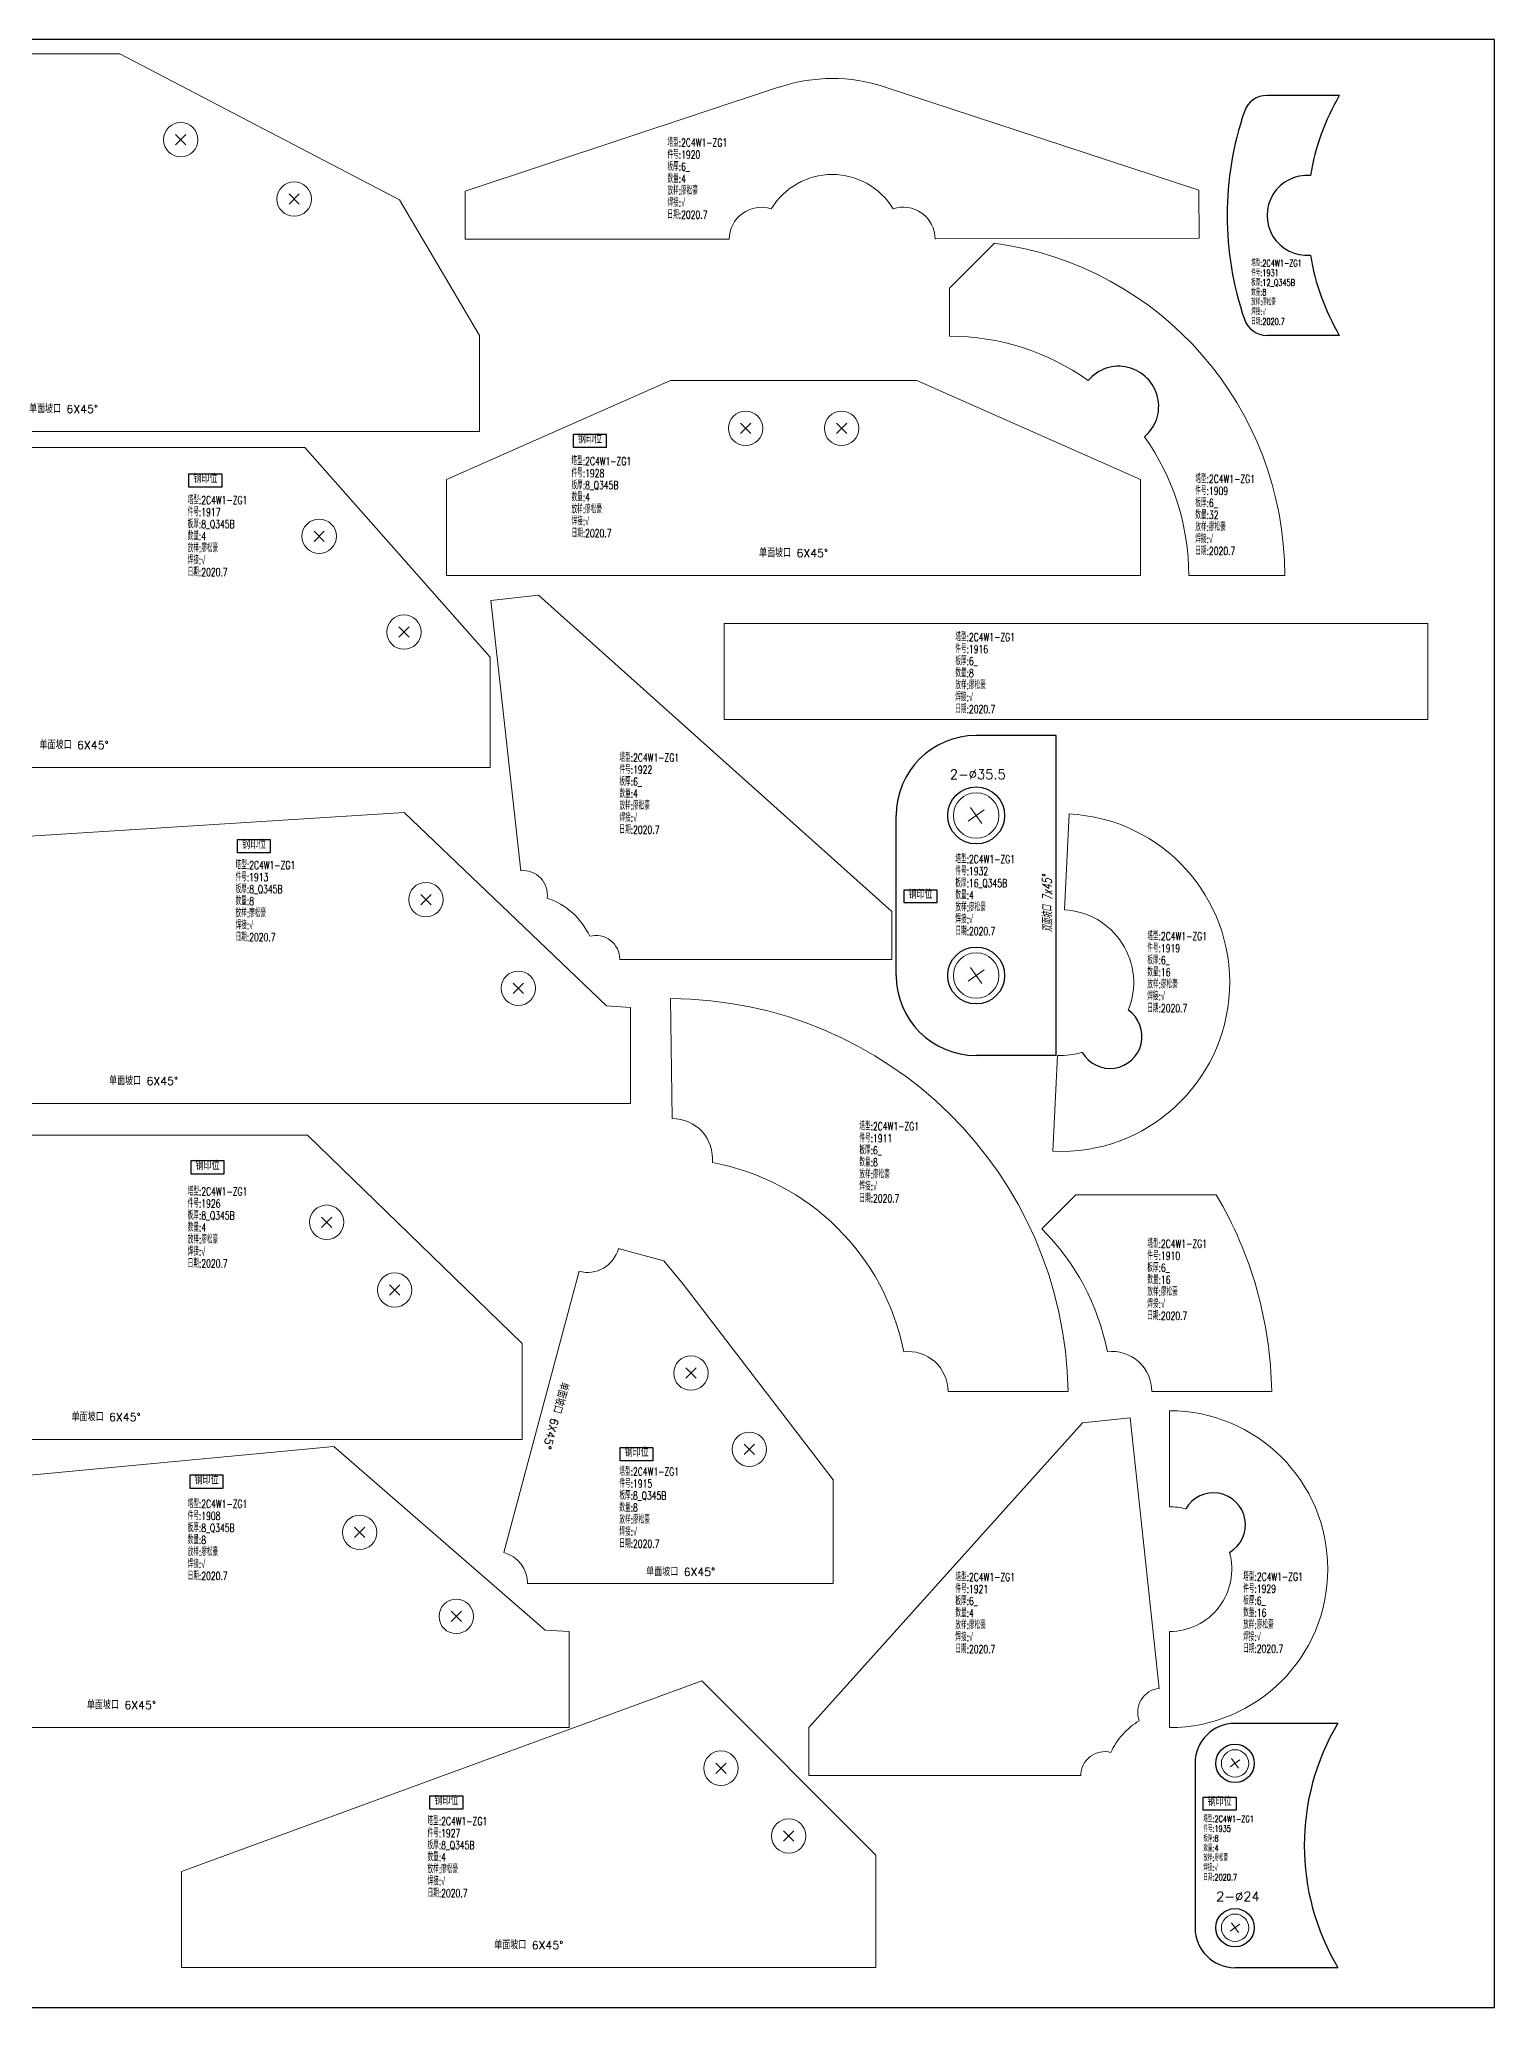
# Model space of a CAD drawing. Extents: x 154981 to 165753, y -86801 to -82885.
# Drawn here: x 160646 to 161556, y -86801 to -85571 of the extents above; entities that cross this region are included whole.
import ezdxf
from ezdxf.enums import TextEntityAlignment as Align

# ---------------------------------------------------------------- set-up
doc = ezdxf.new("R2010")
doc.units = 0
doc.header["$MEASUREMENT"] = 0
doc.linetypes.add('HIDDEN', pattern=[9.525, 6.35, -3.175])
doc.linetypes.add('长虚线', pattern=[10, 6, -4])
doc.layers.get('0').update_dxf_attribs({"linetype": 'CONTINUOUS', "lineweight": 25})
for name, color, linetype, lineweight in [('1', 7, 'CONTINUOUS', 25), ('2', 7, 'CONTINUOUS', 25), ('5', 7, 'CONTINUOUS', 25)]:
    doc.layers.add(name, color=color, linetype=linetype, lineweight=lineweight)
doc.layers.add('1254', color=7, linetype='CONTINUOUS')
doc.styles.get("Standard").update_dxf_attribs({"font": 'simplex.shx', "width": 0.7, "height": 3, "bigfont": 'gbhzfs.shx'})

# ---------------------------------------------------------------- blocks, each defined once
blk = doc.blocks.new('板孔默认')
at = {"layer": '5', "color": 7, "linetype": 'Continuous', "lineweight": 13}
for p, q in [((-0.3, -0.3), (0.3, 0.3)), ((0.3, -0.3), (-0.3, 0.3))]:
    blk.add_line(p, q, dxfattribs=at)
blk.add_circle((0, 0), 1, dxfattribs=at)
blk = doc.blocks.new('PLKM_c9475569-656a-44b0-a887-f9f464dffcfc', base_point=(166851.8, -90577.6))
at = {"color": 3, "linetype": 'Continuous'}
for p, q in [((166736, -90501.3), (166671.7, -90501.3)), ((166646.7, -90526.3), (166646.7, -90629)), ((166736, -90654), (166671.7, -90654))]:
    blk.add_line(p, q, dxfattribs=at)
blk.add_lwpolyline([(166651.8, -90547.4), (166672.4, -90547.4), (166672.4, -90555.5), (166651.8, -90555.5)], close=True, dxfattribs=at)
for centre in [(166671.7, -90526.3), (166671.7, -90629)]:
    blk.add_circle(centre, 12, dxfattribs=at)
for centre, radius, start, end in [((166671.7, -90526.3), 25, 90, 180), ((166864.5, -90577.6), 149.5, 149.287, 210.713), ((166671.7, -90629), 25, 180, 270)]:
    blk.add_arc(centre, radius, start, end, dxfattribs=at)
at = {"layer": '1', "color": 7, "linetype": 'Continuous', "lineweight": 13, "xscale": 8.549999999986651, "yscale": 8.55000000000291, "zscale": 8.549999999999999, "rotation": 350.4873646276957}
for p in [(166671.7, -90526.3), (166671.7, -90629)]:
    blk.add_blockref('板孔默认', p, dxfattribs=at)
at = {"layer": '1', "color": 6, "linetype": 'Continuous', "lineweight": 13}
blk.add_text('钢印位', height=5, dxfattribs=at).set_placement((166662.1, -90554.3), align=Align.BOTTOM_CENTER)
at = {"layer": '1', "color": 7, "linetype": 'Continuous', "lineweight": 13}
blk.add_text('2-%%c24', height=6, dxfattribs=at).set_placement((166673.5, -90614.3), align=Align.BOTTOM_CENTER)
at = {"layer": '1', "color": 7, "linetype": 'Continuous', "lineweight": 13, "insert": (166651.9, -90559), "char_height": 4.05, "width": 405, "attachment_point": 1, "line_spacing_factor": 0.9}
blk.add_mtext('塔型:2C4W1-ZG1\\P件号:1935\\P板厚:8\\P数量:4\\P放样:廖松豪\\P焊接:√\\P日期:2020.7', dxfattribs=at)
blk = doc.blocks.new('PLKM_764efae8-0652-4c65-85a8-fc6e4c9d59d8', base_point=(166649.6, -90558.3))
at = {"color": 3, "linetype": 'Continuous'}
for p, q in [((166481.2, -90458.3), (166431.1, -90458.3)), ((166481.2, -90658.3), (166481.2, -90458.3)), ((166381.1, -90608.3), (166381.1, -90508.3)), ((166481.2, -90658.3), (166431.1, -90658.3))]:
    blk.add_line(p, q, dxfattribs=at)
blk.add_lwpolyline([(166386, -90554.8), (166406.6, -90554.8), (166406.6, -90562.9), (166386, -90562.9)], close=True, dxfattribs=at)
for centre in [(166431.1, -90508.3), (166431.1, -90608.3)]:
    blk.add_circle(centre, 17.8, dxfattribs=at)
for centre, start, end in [((166431.1, -90508.3), 90, 180), ((166431.1, -90608.3), 180, 270)]:
    blk.add_arc(centre, 50, start, end, dxfattribs=at)
at = {"layer": '1254', "color": 141, "linetype": 'HIDDEN'}
blk.add_point((166431.1, -90508.3), dxfattribs=at)
at = {"layer": '1', "color": 7, "linetype": 'Continuous', "lineweight": 13, "xscale": 14.24999999999608, "yscale": 14.25, "zscale": 14.25, "rotation": 350.4873646277278}
for p in [(166431.1, -90508.3), (166431.1, -90608.3)]:
    blk.add_blockref('板孔默认', p, dxfattribs=at)
at = {"layer": '1', "color": 7, "linetype": 'Continuous', "lineweight": 13}
blk.add_text('2-%%c35.5', height=6, dxfattribs=at).set_placement((166432.1, -90487.4), align=Align.BOTTOM_CENTER)
at = {"layer": '1', "color": 6, "linetype": 'Continuous', "lineweight": 13}
blk.add_text('钢印位', height=5, dxfattribs=at).set_placement((166396.3, -90561.7), align=Align.BOTTOM_CENTER)
at = {"layer": '1', "color": 7, "linetype": 'Continuous', "lineweight": 13, "insert": (166418.1, -90533.1), "char_height": 5, "width": 500, "attachment_point": 1, "line_spacing_factor": 0.9}
blk.add_mtext('塔型:2C4W1-ZG1\\P件号:1932\\P板厚:16_Q345B\\P数量:4\\P放样:廖松豪\\P焊接:√\\P日期:2020.7', dxfattribs=at)
at = {"layer": '2', "color": 7, "linetype": 'Continuous', "lineweight": 13, "oblique": 12, "width": 0.7}
blk.add_text('双面坡口 7x45%%D', height=6, rotation=90.6264, dxfattribs=at).set_placement((166478.8, -90581.2))
blk = doc.blocks.new('PLKM_42aa7c76-f317-481c-aa7f-f92970636f36', base_point=(166375.1, -90587.6))
at = {"color": 3, "linetype": 'Continuous'}
for p, q in [((166235.2, -90512.6), (166190, -90512.6)), ((166235.2, -90662.6), (166190, -90662.6))]:
    blk.add_line(p, q, dxfattribs=at)
for centre, radius, start, end in [((166190, -90527.6), 15, 90, 161.0221), ((166364.5, -90587.6), 149.5, 149.8893, 170.4076), ((166364.5, -90587.6), 199.5, 161.0221, 198.9779), ((166215, -90587.6), 25, 85.2038, 274.7962), ((166364.5, -90587.6), 149.5, 189.5924, 210.1107), ((166190, -90647.6), 15, 198.9779, 270)]:
    blk.add_arc(centre, radius, start, end, dxfattribs=at)
at = {"layer": '1', "color": 7, "linetype": 'Continuous', "lineweight": 13, "insert": (166180.1, -90615.4), "char_height": 4.05, "width": 405, "attachment_point": 1, "line_spacing_factor": 0.9}
blk.add_mtext('塔型:2C4W1-ZG1\\P件号:1931\\P板厚:12_Q345B\\P数量:8\\P放样:廖松豪\\P焊接:√\\P日期:2020.7', dxfattribs=at)
blk = doc.blocks.new('板孔21.5')
at = {"layer": '5', "color": 7, "linetype": 'Continuous', "lineweight": 13}
for p, q in [((-0.3, -0.3), (0.3, 0.3)), ((0.3, -0.3), (-0.3, 0.3))]:
    blk.add_line(p, q, dxfattribs=at)
blk.add_circle((0, 0), 1, dxfattribs=at)
blk = doc.blocks.new('PLKM_906607f2-f2a0-4e33-9837-d21d9cf1688a', base_point=(156808.8, -90572.5))
at = {"color": 3, "linetype": 'Continuous'}
blk.add_lwpolyline([(156720.9, -90502.5), (156741.3, -90502.5), (156741.3, -90510.9), (156720.9, -90510.9)], close=True, dxfattribs=at)
at = {"layer": '1', "color": 7, "linetype": 'Continuous', "lineweight": 18}
for p, q in [((156810.8, -90484.6), (156562.9, -90508)), ((156942.8, -90599.5), (156810.8, -90484.6)), ((156562.9, -90508), (156413.3, -90598.8)), ((156413.3, -90598.8), (156398.3, -90600.3)), ((156398.3, -90600.3), (156398.3, -90660.3)), ((156957.8, -90600.3), (156942.8, -90599.5)), ((156957.8, -90660.3), (156957.8, -90600.3)), ((156398.3, -90660.3), (156957.8, -90660.3))]:
    blk.add_line(p, q, dxfattribs=at)
at = {"layer": '1', "color": 7, "linetype": 'Continuous', "lineweight": 13, "xscale": 10.75, "yscale": 10.75, "zscale": 10.75}
for p in [(156826.9, -90538.4), (156537.8, -90558.3), (156469.4, -90599.8), (156887.3, -90590.9)]:
    blk.add_blockref('板孔21.5', p, dxfattribs=at)
at = {"layer": '1', "color": 6, "linetype": 'Continuous', "lineweight": 13}
blk.add_text('钢印位', height=5, dxfattribs=at).set_placement((156731.2, -90509.8), align=Align.BOTTOM_CENTER)
at = {"layer": '1', "color": 7, "linetype": 'Continuous', "lineweight": 13}
blk.add_text('单面坡口 6X45%%D', height=5, dxfattribs=at).set_placement((156678, -90650.3), align=Align.BOTTOM_CENTER)
at = {"layer": '1', "color": 7, "linetype": 'Continuous', "lineweight": 13, "insert": (156719.4, -90518.1), "char_height": 5, "width": 500, "attachment_point": 1, "line_spacing_factor": 0.9}
blk.add_mtext('塔型:2C4W1-ZG1\\P件号:1908\\P板厚:8_Q345B\\P数量:8\\P放样:廖松豪\\P焊接:√\\P日期:2020.7', dxfattribs=at)
blk = doc.blocks.new('PLKM_ca211542-b4ba-4dc2-a2b4-95cf2a49909c', base_point=(157484.6, -90556.5))
at = {"color": 3, "linetype": 'Continuous'}
blk.add_arc((157263.5, -90554.6), 25, 310.2038, 139.7962, dxfattribs=at)
at = {"layer": '1', "color": 7, "linetype": 'Continuous', "lineweight": 18}
for p, q in [((157157.8, -90480.8), (157185.9, -90452.7)), ((157157.8, -90510.8), (157157.8, -90480.8)), ((157367.3, -90660.3), (157307.3, -90660.3))]:
    blk.add_line(p, q, dxfattribs=at)
for radius, start, end in [(209.5, 0, 82.2901), (149.5, 54.5924, 90), (149.5, 0, 35.4076)]:
    blk.add_arc((157157.8, -90660.3), radius, start, end, dxfattribs=at)
at = {"layer": '1', "color": 7, "linetype": 'Continuous', "lineweight": 13, "insert": (157311.4, -90597.5), "char_height": 5, "width": 500, "attachment_point": 1, "line_spacing_factor": 0.9}
blk.add_mtext('塔型:2C4W1-ZG1\\P件号:1909\\P板厚:6_\\P数量:32\\P放样:廖松豪\\P焊接:√\\P日期:2020.7', dxfattribs=at)
blk = doc.blocks.new('PLKM_6f4574a7-8b97-4129-a444-a60f698af9e2', base_point=(157850.3, -90598.9))
at = {"layer": '1', "color": 7, "linetype": 'Continuous', "lineweight": 18}
for p, q in [((157588.5, -90537.4), (157567.3, -90558.6)), ((157676.4, -90537.4), (157588.5, -90537.4)), ((157636.1, -90660.3), (157711.1, -90660.3))]:
    blk.add_line(p, q, dxfattribs=at)
for centre, radius, start, end in [((157461.6, -90664.3), 249.5, 0.9186, 30.5786), ((157461.6, -90664.3), 149.5, 11.1256, 45), ((157611.1, -90660.3), 25, 360, 96.3294)]:
    blk.add_arc(centre, radius, start, end, dxfattribs=at)
at = {"layer": '1', "color": 7, "linetype": 'Continuous', "lineweight": 13, "insert": (157633.3, -90565.5), "char_height": 5, "width": 500, "attachment_point": 1, "line_spacing_factor": 0.9}
blk.add_mtext('塔型:2C4W1-ZG1\\P件号:1910\\P板厚:6_\\P数量:16\\P放样:廖松豪\\P焊接:√\\P日期:2020.7', dxfattribs=at)
blk = doc.blocks.new('PLKM_9fb44fc3-c1a8-4fd8-be0a-00f85a62cb87', base_point=(158220.1, -90537.6))
at = {"layer": '1', "color": 7, "linetype": 'Continuous', "lineweight": 18}
for p, q in [((157911.1, -90414.8), (157912, -90489.8)), ((158084.5, -90660.3), (158159.5, -90660.3))]:
    blk.add_line(p, q, dxfattribs=at)
for centre, radius, start, end in [((157910.1, -90664.3), 249.5, 0.9186, 89.7664), ((157912.3, -90514.8), 25, 354.3556, 90.685), ((157910.1, -90664.3), 149.5, 11.1256, 79.5594), ((158059.5, -90660.3), 25, 360, 96.3294)]:
    blk.add_arc(centre, radius, start, end, dxfattribs=at)
at = {"layer": '1', "color": 7, "linetype": 'Continuous', "lineweight": 13, "insert": (158029.1, -90492.1), "char_height": 5, "width": 500, "attachment_point": 1, "line_spacing_factor": 0.9}
blk.add_mtext('塔型:2C4W1-ZG1\\P件号:1911\\P板厚:6_\\P数量:8\\P放样:廖松豪\\P焊接:√\\P日期:2020.7', dxfattribs=at)
blk = doc.blocks.new('PLKM_f69beb7a-a038-4e60-a580-3b8ad2e57837', base_point=(159190.1, -90569.4))
at = {"color": 3, "linetype": 'Continuous'}
blk.add_lwpolyline([(159122.3, -90495.4), (159142.7, -90495.4), (159142.7, -90503.8), (159122.3, -90503.8)], close=True, dxfattribs=at)
at = {"layer": '1', "color": 7, "linetype": 'Continuous', "lineweight": 18}
for p, q in [((159226.4, -90478.4), (158917, -90498.1)), ((159352.9, -90599.4), (159226.4, -90478.4)), ((158917, -90498.1), (158774.1, -90599.1)), ((158774.1, -90599.1), (158759.1, -90600.3)), ((158759.1, -90600.3), (158759.1, -90660.3)), ((159367.9, -90600.3), (159352.9, -90599.4)), ((159367.9, -90660.3), (159367.9, -90600.3)), ((158759.1, -90660.3), (159367.9, -90660.3))]:
    blk.add_line(p, q, dxfattribs=at)
at = {"layer": '1', "color": 7, "linetype": 'Continuous', "lineweight": 13, "xscale": 10.75, "yscale": 10.75, "zscale": 10.75}
for p in [(159240, -90532.9), (158895.6, -90550), (158830.2, -90596.2), (159297.8, -90588.3)]:
    blk.add_blockref('板孔21.5', p, dxfattribs=at)
at = {"layer": '1', "color": 6, "linetype": 'Continuous', "lineweight": 13}
blk.add_text('钢印位', height=5, dxfattribs=at).set_placement((159132.6, -90502.7), align=Align.BOTTOM_CENTER)
at = {"layer": '1', "color": 7, "linetype": 'Continuous', "lineweight": 13}
blk.add_text('单面坡口 6X45%%D', height=5, dxfattribs=at).set_placement((159063.5, -90650.3), align=Align.BOTTOM_CENTER)
at = {"layer": '1', "color": 7, "linetype": 'Continuous', "lineweight": 13, "insert": (159121, -90508.9), "char_height": 5, "width": 500, "attachment_point": 1, "line_spacing_factor": 0.9}
blk.add_mtext('塔型:2C4W1-ZG1\\P件号:1913\\P板厚:8_Q345B\\P数量:8\\P放样:廖松豪\\P焊接:√\\P日期:2020.7', dxfattribs=at)
blk = doc.blocks.new('PLKM_ed28c60c-3bc5-44d8-b4bc-4d67fab0f0a3', base_point=(159854, -90555.7))
at = {"color": 3, "linetype": 'Continuous'}
blk.add_lwpolyline([(159640.6, -90575.3), (159661, -90575.3), (159661, -90583.7), (159640.6, -90583.7)], close=True, dxfattribs=at)
at = {"layer": '1', "color": 7, "linetype": 'Continuous', "lineweight": 18}
for p, q in [((159667.9, -90458.7), (159639.4, -90451)), ((159614.9, -90465.2), (159567.9, -90641)), ((159680, -90473.3), (159667.9, -90458.7)), ((159773.7, -90595.5), (159680, -90473.3)), ((159773.7, -90660.3), (159773.7, -90595.5)), ((159582.7, -90660.3), (159773.7, -90660.3))]:
    blk.add_line(p, q, dxfattribs=at)
for centre, start, end in [((159620.1, -90445.9), 255.0105, 345.0106), ((159562.7, -90660.3), 360, 75.0106)]:
    blk.add_arc(centre, 20, start, end, dxfattribs=at)
at = {"layer": '1', "color": 7, "linetype": '长虚线', "lineweight": 13, "xscale": 10.75, "yscale": 10.75, "zscale": 10.75}
for p in [(159684.8, -90528.8), (159721.3, -90576.4)]:
    blk.add_blockref('板孔21.5', p, dxfattribs=at)
at = {"layer": '1', "color": 7, "linetype": 'Continuous', "lineweight": 13}
blk.add_text('单面坡口 6X45%%D', height=5, rotation=255, dxfattribs=at).set_placement((159596.4, -90554.3), align=Align.BOTTOM_CENTER)
at = {"layer": '1', "color": 6, "linetype": 'Continuous', "lineweight": 13}
blk.add_text('钢印位', height=5, dxfattribs=at).set_placement((159650.9, -90582.5), align=Align.BOTTOM_CENTER)
at = {"layer": '1', "color": 7, "linetype": 'Continuous', "lineweight": 13}
blk.add_text('单面坡口 6X45%%D', height=5, dxfattribs=at).set_placement((159678.4, -90657.1), align=Align.BOTTOM_CENTER)
at = {"layer": '1', "color": 7, "linetype": 'Continuous', "lineweight": 13, "insert": (159640.1, -90587.9), "char_height": 5, "width": 500, "attachment_point": 1, "line_spacing_factor": 0.9}
blk.add_mtext('塔型:2C4W1-ZG1\\P件号:1915\\P板厚:8_Q345B\\P数量:8\\P放样:廖松豪\\P焊接:√\\P日期:2020.7', dxfattribs=at)
blk = doc.blocks.new('PLKM_4b1d3879-98f5-4210-84bf-982a7a63cede', base_point=(160296, -90630.3))
at = {"layer": '1', "color": 7, "linetype": 'Continuous', "lineweight": 18}
for p, q in [((160413.7, -90600.3), (159973.7, -90600.3)), ((159973.7, -90600.3), (159973.7, -90660.3)), ((160413.7, -90660.3), (160413.7, -90600.3)), ((159973.7, -90660.3), (160413.7, -90660.3))]:
    blk.add_line(p, q, dxfattribs=at)
at = {"layer": '1', "color": 7, "linetype": 'Continuous', "lineweight": 13, "insert": (160118.2, -90606.3), "char_height": 5, "width": 500, "attachment_point": 1, "line_spacing_factor": 0.9}
blk.add_mtext('塔型:2C4W1-ZG1\\P件号:1916\\P板厚:6_\\P数量:8\\P放样:廖松豪\\P焊接:√\\P日期:2020.7', dxfattribs=at)
blk = doc.blocks.new('PLKM_7fc2d930-6dfc-481a-8a8e-c7e57e5dae6a', base_point=(161029.3, -90560.3))
at = {"color": 3, "linetype": 'Continuous'}
blk.add_lwpolyline([(160945.7, -90476.8), (160966.2, -90476.8), (160966.2, -90485.1), (160945.7, -90485.1)], close=True, dxfattribs=at)
at = {"layer": '1', "color": 7, "linetype": 'Continuous', "lineweight": 18}
for p, q in [((160729.7, -90460.4), (160613.7, -90591.4)), ((161018.1, -90460.4), (160729.7, -90460.4)), ((161134.1, -90591.4), (161018.1, -90460.4)), ((160613.7, -90591.4), (160613.7, -90660.3)), ((161134.1, -90660.3), (161134.1, -90591.4)), ((160613.7, -90660.3), (161134.1, -90660.3))]:
    blk.add_line(p, q, dxfattribs=at)
at = {"layer": '1', "color": 7, "linetype": '长虚线', "lineweight": 13, "xscale": 10.75, "yscale": 10.75, "zscale": 10.75}
for p in [(160720.7, -90515.8), (161027.1, -90515.8), (160667.7, -90575.7), (161080.1, -90575.7)]:
    blk.add_blockref('板孔21.5', p, dxfattribs=at)
at = {"layer": '1', "color": 6, "linetype": 'Continuous', "lineweight": 13}
blk.add_text('钢印位', height=5, dxfattribs=at).set_placement((160956, -90484), align=Align.BOTTOM_CENTER)
at = {"layer": '1', "color": 7, "linetype": 'Continuous', "lineweight": 13}
blk.add_text('单面坡口 6X45%%D', height=5, dxfattribs=at).set_placement((160873.9, -90650.3), align=Align.BOTTOM_CENTER)
at = {"layer": '1', "color": 7, "linetype": 'Continuous', "lineweight": 13, "insert": (160944.9, -90490.7), "char_height": 5, "width": 500, "attachment_point": 1, "line_spacing_factor": 0.9}
blk.add_mtext('塔型:2C4W1-ZG1\\P件号:1917\\P板厚:8_Q345B\\P数量:4\\P放样:廖松豪\\P焊接:√\\P日期:2020.7', dxfattribs=at)
blk = doc.blocks.new('PLKM_0dd3e8cd-4bba-4d14-a606-3f462e273d87', base_point=(161633, -90542.3))
at = {"color": 3, "linetype": 'Continuous'}
blk.add_lwpolyline([(161433.7, -90583.2), (161454.1, -90583.2), (161454.1, -90591.6), (161433.7, -90591.6)], close=True, dxfattribs=at)
at = {"layer": '1', "color": 7, "linetype": 'Continuous', "lineweight": 18}
for p, q in [((161558.9, -90424.3), (161384.2, -90515.6)), ((161629.6, -90424.3), (161558.9, -90424.3)), ((161804.3, -90515.6), (161629.6, -90424.3)), ((161384.2, -90515.6), (161334.1, -90600.3)), ((161854.4, -90600.3), (161804.3, -90515.6)), ((161334.1, -90600.3), (161334.1, -90660.3)), ((161854.4, -90660.3), (161854.4, -90600.3)), ((161334.1, -90660.3), (161854.4, -90660.3))]:
    blk.add_line(p, q, dxfattribs=at)
at = {"layer": '1', "color": 7, "linetype": 'Continuous', "lineweight": 13, "xscale": 10.75, "yscale": 10.75, "zscale": 10.75}
for p in [(161520.9, -90478), (161667.6, -90478), (161450, -90515.1), (161738.5, -90515.1)]:
    blk.add_blockref('板孔21.5', p, dxfattribs=at)
at = {"layer": '1', "color": 6, "linetype": 'Continuous', "lineweight": 13}
blk.add_text('钢印位', height=5, dxfattribs=at).set_placement((161444, -90590.5), align=Align.BOTTOM_CENTER)
at = {"layer": '1', "color": 7, "linetype": 'Continuous', "lineweight": 13}
blk.add_text('单面坡口 6X45%%D', height=5, dxfattribs=at).set_placement((161594.3, -90650.3), align=Align.BOTTOM_CENTER)
at = {"layer": '1', "color": 7, "linetype": 'Continuous', "lineweight": 13, "insert": (161431.9, -90599.5), "char_height": 5, "width": 500, "attachment_point": 1, "line_spacing_factor": 0.9}
blk.add_mtext('塔型:2C4W1-ZG1\\P件号:1918-T5151\\P板厚:8_Q345B\\P数量:4\\P放样:廖松豪\\P焊接:√\\P日期:2020.7', dxfattribs=at)
blk = doc.blocks.new('PLKM_62957d58-3bc8-4e1e-82a3-ee329991a040', base_point=(162333.9, -90554.9))
at = {"color": 3, "linetype": 'Continuous'}
blk.add_arc((162090.1, -90588.4), 20, 209.8651, 54.9355, dxfattribs=at)
at = {"layer": '1', "color": 7, "linetype": 'Continuous', "lineweight": 18}
for p, q in [((162061.6, -90509.4), (162064.5, -90449.4)), ((162054.4, -90660.2), (162057.3, -90600.3))]:
    blk.add_line(p, q, dxfattribs=at)
for radius, start, end in [(105.5, 267.2727, 87.2727), (45.5, 337.8096, 87.2727), (45.5, 267.2727, 286.9909)]:
    blk.add_arc((162059.4, -90554.8), radius, start, end, dxfattribs=at)
at = {"layer": '1', "color": 7, "linetype": 'Continuous', "lineweight": 13, "insert": (162113.4, -90523.3), "char_height": 5, "width": 500, "attachment_point": 1, "line_spacing_factor": 0.9}
blk.add_mtext('塔型:2C4W1-ZG1\\P件号:1919\\P板厚:6_\\P数量:16\\P放样:廖松豪\\P焊接:√\\P日期:2020.7', dxfattribs=at)
blk = doc.blocks.new('PLKM_e369bb62-11bd-4e97-accd-f2f7b33789ab', base_point=(162678.1, -90610.1))
at = {"layer": '1', "color": 7, "linetype": 'Continuous', "lineweight": 18}
for p, q in [((162561.3, -90565.1), (162364.9, -90630.3)), ((162823.5, -90629.5), (162626.8, -90565)), ((162364.9, -90630.3), (162364.9, -90660.3)), ((162823.6, -90659.5), (162823.5, -90629.5)), ((162364.9, -90660.3), (162529.9, -90660.3)), ((162658.6, -90660.1), (162823.6, -90659.5))]:
    blk.add_line(p, q, dxfattribs=at)
for centre, radius, start, end in [((162594.3, -90664.3), 104.5, 71.8367, 108.3595), ((162594.3, -90664.3), 44.5, 31.326, 148.8701), ((162549.9, -90660.3), 20, 71.8565, 180), ((162638.6, -90660.2), 20, 0.1962, 108.3397)]:
    blk.add_arc(centre, radius, start, end, dxfattribs=at)
at = {"layer": '1', "color": 7, "linetype": 'Continuous', "lineweight": 13, "insert": (162491.3, -90597.4), "char_height": 5, "width": 500, "attachment_point": 1, "line_spacing_factor": 0.9}
blk.add_mtext('塔型:2C4W1-ZG1\\P件号:1920\\P板厚:6_\\P数量:4\\P放样:廖松豪\\P焊接:√\\P日期:2020.7', dxfattribs=at)
blk = doc.blocks.new('PLKM_4ac7a974-3aeb-4798-9680-65215cd539c9', base_point=(163319.4, -90548.5))
at = {"layer": '1', "color": 7, "linetype": 'Continuous', "lineweight": 18}
for p, q in [((163194.6, -90439.9), (163023.6, -90630.3)), ((163224.4, -90436.7), (163194.6, -90439.9)), ((163242.6, -90605.8), (163224.4, -90436.7)), ((163023.6, -90630.3), (163023.6, -90660.3)), ((163023.6, -90660.3), (163193.6, -90660.3))]:
    blk.add_line(p, q, dxfattribs=at)
for centre, radius, start, end in [((163244.2, -90620.7), 15, 96.1254, 200.9855), ((163252.9, -90664.3), 44.5, 120.6884, 155.4371), ((163208.6, -90660.3), 15, 75.14, 180)]:
    blk.add_arc(centre, radius, start, end, dxfattribs=at)
at = {"layer": '1', "color": 7, "linetype": 'Continuous', "lineweight": 13, "insert": (163115.2, -90533.7), "char_height": 5, "width": 500, "attachment_point": 1, "line_spacing_factor": 0.9}
blk.add_mtext('塔型:2C4W1-ZG1\\P件号:1921\\P板厚:6_\\P数量:4\\P放样:廖松豪\\P焊接:√\\P日期:2020.7', dxfattribs=at)
blk = doc.blocks.new('PLKM_8bfb3c06-8540-41fe-ac60-f9df844f47d1', base_point=(163732.8, -90546.5))
at = {"layer": '1', "color": 7, "linetype": 'Continuous', "lineweight": 18}
for p, q in [((163472.4, -90432.7), (163442.6, -90436)), ((163442.6, -90436), (163461.3, -90604.9)), ((163693.2, -90630.3), (163472.4, -90432.7)), ((163693.2, -90660.3), (163693.2, -90630.3)), ((163523.2, -90660.3), (163693.2, -90660.3))]:
    blk.add_line(p, q, dxfattribs=at)
for centre, radius, start, end in [((163462.9, -90619.8), 15, 351.4615, 96.3216), ((163463.9, -90664.3), 44.5, 24.563, 71.7586), ((163508.2, -90660.3), 15, 360, 104.8601)]:
    blk.add_arc(centre, radius, start, end, dxfattribs=at)
at = {"layer": '1', "color": 7, "linetype": 'Continuous', "lineweight": 13, "insert": (163523, -90531.7), "char_height": 5, "width": 500, "attachment_point": 1, "line_spacing_factor": 0.9}
blk.add_mtext('塔型:2C4W1-ZG1\\P件号:1922\\P板厚:6_\\P数量:4\\P放样:廖松豪\\P焊接:√\\P日期:2020.7', dxfattribs=at)
blk = doc.blocks.new('PLKM_1a9c288b-8403-40bc-a426-9b5b8276889b', base_point=(164298.7, -90565.2))
at = {"color": 3, "linetype": 'Continuous'}
blk.add_lwpolyline([(164206.4, -90486), (164226.9, -90486), (164226.9, -90494.4), (164206.4, -90494.4)], close=True, dxfattribs=at)
at = {"layer": '1', "color": 7, "linetype": 'Continuous', "lineweight": 18}
for p, q in [((164027.5, -90470.1), (163893.2, -90600.3)), ((164279.2, -90470.1), (164027.5, -90470.1)), ((164413.5, -90600.3), (164279.2, -90470.1)), ((163893.2, -90600.3), (163893.2, -90660.3)), ((164413.5, -90660.3), (164413.5, -90600.3)), ((163893.2, -90660.3), (164413.5, -90660.3))]:
    blk.add_line(p, q, dxfattribs=at)
at = {"layer": '1', "color": 7, "linetype": 'Continuous', "lineweight": 13, "xscale": 10.75, "yscale": 10.75, "zscale": 10.75}
for p in [(164015.5, -90524.5), (164291.2, -90524.5), (163973, -90566.9), (164333.7, -90566.9)]:
    blk.add_blockref('板孔21.5', p, dxfattribs=at)
at = {"layer": '1', "color": 6, "linetype": 'Continuous', "lineweight": 13}
blk.add_text('钢印位', height=5, dxfattribs=at).set_placement((164216.7, -90493.3), align=Align.BOTTOM_CENTER)
at = {"layer": '1', "color": 7, "linetype": 'Continuous', "lineweight": 13}
blk.add_text('单面坡口 6X45%%D', height=5, dxfattribs=at).set_placement((164153.3, -90650.3), align=Align.BOTTOM_CENTER)
at = {"layer": '1', "color": 7, "linetype": 'Continuous', "lineweight": 13, "insert": (164204.3, -90502.8), "char_height": 5, "width": 500, "attachment_point": 1, "line_spacing_factor": 0.9}
blk.add_mtext('塔型:2C4W1-ZG1\\P件号:1926\\P板厚:8_Q345B\\P数量:4\\P放样:廖松豪\\P焊接:√\\P日期:2020.7', dxfattribs=at)
blk = doc.blocks.new('PLKM_fd710041-894d-4952-8453-9841be43a36e', base_point=(164940.4, -90570.8))
at = {"color": 3, "linetype": 'Continuous'}
blk.add_lwpolyline([(164768.8, -90552.9), (164789.3, -90552.9), (164789.3, -90561.3), (164768.8, -90561.3)], close=True, dxfattribs=at)
at = {"layer": '1', "color": 7, "linetype": 'Continuous', "lineweight": 18}
for p, q in [((164938.7, -90481.2), (164613.5, -90600.3)), ((165047.6, -90590.1), (164938.7, -90481.2)), ((164613.5, -90600.3), (164613.5, -90660.3)), ((165047.6, -90660.3), (165047.6, -90590.1)), ((164613.5, -90660.3), (165047.6, -90660.3))]:
    blk.add_line(p, q, dxfattribs=at)
at = {"layer": '1', "color": 7, "linetype": '长虚线', "lineweight": 13, "xscale": 10.75, "yscale": 10.75, "zscale": 10.75}
for p in [(164950.7, -90535.7), (164993.1, -90578.1)]:
    blk.add_blockref('板孔21.5', p, dxfattribs=at)
at = {"layer": '1', "color": 6, "linetype": 'Continuous', "lineweight": 13}
blk.add_text('钢印位', height=5, dxfattribs=at).set_placement((164779.1, -90560.2), align=Align.BOTTOM_CENTER)
at = {"layer": '1', "color": 7, "linetype": 'Continuous', "lineweight": 13}
blk.add_text('单面坡口 6X45%%D', height=5, dxfattribs=at).set_placement((164830.6, -90650.3), align=Align.BOTTOM_CENTER)
at = {"layer": '1', "color": 7, "linetype": 'Continuous', "lineweight": 13, "insert": (164767.3, -90566.3), "char_height": 5, "width": 500, "attachment_point": 1, "line_spacing_factor": 0.9}
blk.add_mtext('塔型:2C4W1-ZG1\\P件号:1927\\P板厚:8_Q345B\\P数量:4\\P放样:廖松豪\\P焊接:√\\P日期:2020.7', dxfattribs=at)
blk = doc.blocks.new('PLKM_8acac27b-eda9-46d9-b60b-9b94d9e630e2', base_point=(165536.7, -90599.3))
at = {"color": 3, "linetype": 'Continuous'}
blk.add_lwpolyline([(165327, -90572), (165347.4, -90572), (165347.4, -90580.3), (165327, -90580.3)], close=True, dxfattribs=at)
at = {"layer": '1', "color": 7, "linetype": 'Continuous', "lineweight": 18}
for p, q in [((165387.6, -90538.4), (165247.6, -90600.3)), ((165541.6, -90538.4), (165387.6, -90538.4)), ((165681.6, -90600.3), (165541.6, -90538.4)), ((165247.6, -90600.3), (165247.6, -90660.3)), ((165681.6, -90660.3), (165681.6, -90600.3)), ((165247.6, -90660.3), (165681.6, -90660.3))]:
    blk.add_line(p, q, dxfattribs=at)
at = {"layer": '1', "color": 7, "linetype": '长虚线', "lineweight": 13, "xscale": 10.75, "yscale": 10.75, "zscale": 10.75}
for p in [(165434.6, -90568.4), (165494.6, -90568.4)]:
    blk.add_blockref('板孔21.5', p, dxfattribs=at)
at = {"layer": '1', "color": 6, "linetype": 'Continuous', "lineweight": 13}
blk.add_text('钢印位', height=5, dxfattribs=at).set_placement((165337.3, -90579.2), align=Align.BOTTOM_CENTER)
at = {"layer": '1', "color": 7, "linetype": 'Continuous', "lineweight": 13}
blk.add_text('单面坡口 6X45%%D', height=5, dxfattribs=at).set_placement((165464.6, -90650.3), align=Align.BOTTOM_CENTER)
at = {"layer": '1', "color": 7, "linetype": 'Continuous', "lineweight": 13, "insert": (165325.8, -90586.4), "char_height": 5, "width": 500, "attachment_point": 1, "line_spacing_factor": 0.9}
blk.add_mtext('塔型:2C4W1-ZG1\\P件号:1928\\P板厚:8_Q345B\\P数量:4\\P放样:廖松豪\\P焊接:√\\P日期:2020.7', dxfattribs=at)
blk = doc.blocks.new('PLKM_7c99fa5c-4c9a-4f0d-a663-293986ea466f', base_point=(166164.1, -90561.9))
at = {"color": 3, "linetype": 'Continuous'}
blk.add_arc((165918.5, -90534.2), 20, 300.2705, 150.0948, dxfattribs=at)
at = {"layer": '1', "color": 7, "linetype": 'Continuous', "lineweight": 18}
for p, q in [((165891, -90522.9), (165891, -90462.9)), ((165891, -90660.9), (165891, -90600.9))]:
    blk.add_line(p, q, dxfattribs=at)
for radius, start, end in [(99, 270, 90), (39, 74.8886, 90), (39, 270, 15.4766)]:
    blk.add_arc((165891, -90561.9), radius, start, end, dxfattribs=at)
at = {"layer": '1', "color": 7, "linetype": 'Continuous', "lineweight": 13, "insert": (165937.1, -90564.1), "char_height": 5, "width": 500, "attachment_point": 1, "line_spacing_factor": 0.9}
blk.add_mtext('塔型:2C4W1-ZG1\\P件号:1929\\P板厚:6_\\P数量:16\\P放样:廖松豪\\P焊接:√\\P日期:2020.7', dxfattribs=at)

msp = doc.modelspace()

# ---------------------------------------------------------------- linework, layer by layer
at = {"color": 3, "linetype": 'Continuous'}
msp.add_lwpolyline([(160393.57285, -85571.357), (160393.57285, -86801.357), (161555.71098, -86801.357), (161555.71098, -85571.357)], close=True, dxfattribs=at)

# ---------------------------------------------------------------- block references
for name, p in [('PLKM_0dd3e8cd-4bba-4d14-a606-3f462e273d87', (160699.67942, -85698.36163)), ('PLKM_e369bb62-11bd-4e97-accd-f2f7b33789ab', (161225.38638, -85646.107)), ('PLKM_42aa7c76-f317-481c-aa7f-f92970636f36', (161598.52184, -85681.357)), ('PLKM_ca211542-b4ba-4dc2-a2b4-95cf2a49909c', (161541.77505, -85802.55394)), ('PLKM_8acac27b-eda9-46d9-b60b-9b94d9e630e2', (161189.48809, -85845.36907)), ('PLKM_7fc2d930-6dfc-481a-8a8e-c7e57e5dae6a', (160823.01063, -85926.36983)), ('PLKM_8bfb3c06-8540-41fe-ac60-f9df844f47d1', (161218.36768, -86032.5224)), ('PLKM_4b1d3879-98f5-4210-84bf-982a7a63cede', (161396.33301, -85966.357)), ('PLKM_764efae8-0652-4c65-85a8-fc6e4c9d59d8', (161450.06425, -86106.357)), ('PLKM_f69beb7a-a038-4e60-a580-3b8ad2e57837', (160837.6512, -86145.40201)), ('PLKM_62957d58-3bc8-4e1e-82a3-ee329991a040', (161559.05978, -86160.91675)), ('PLKM_9fb44fc3-c1a8-4fd8-be0a-00f85a62cb87', (161349.55601, -86293.60804)), ('PLKM_1a9c288b-8403-40bc-a426-9b5b8276889b', (160833.02313, -86351.22727)), ('PLKM_6f4574a7-8b97-4129-a444-a60f698af9e2', (161555.58195, -86354.89417)), ('PLKM_ed28c60c-3bc5-44d8-b4bc-4d67fab0f0a3', (161222.43068, -86431.71189)), ('PLKM_7c99fa5c-4c9a-4f0d-a663-293986ea466f', (161625.50782, -86527.357)), ('PLKM_4ac7a974-3aeb-4798-9680-65215cd539c9', (161422.76303, -86544.56511)), ('PLKM_906607f2-f2a0-4e33-9837-d21d9cf1688a', (160828.00822, -86538.49229)), ('PLKM_fd710041-894d-4952-8453-9841be43a36e', (161061.67296, -86686.81611)), ('PLKM_c9475569-656a-44b0-a887-f9f464dffcfc', (161573.4919, -86700.00161))]:
    msp.add_blockref(name, p, dxfattribs=at)

doc.saveas('drawing.dxf')
